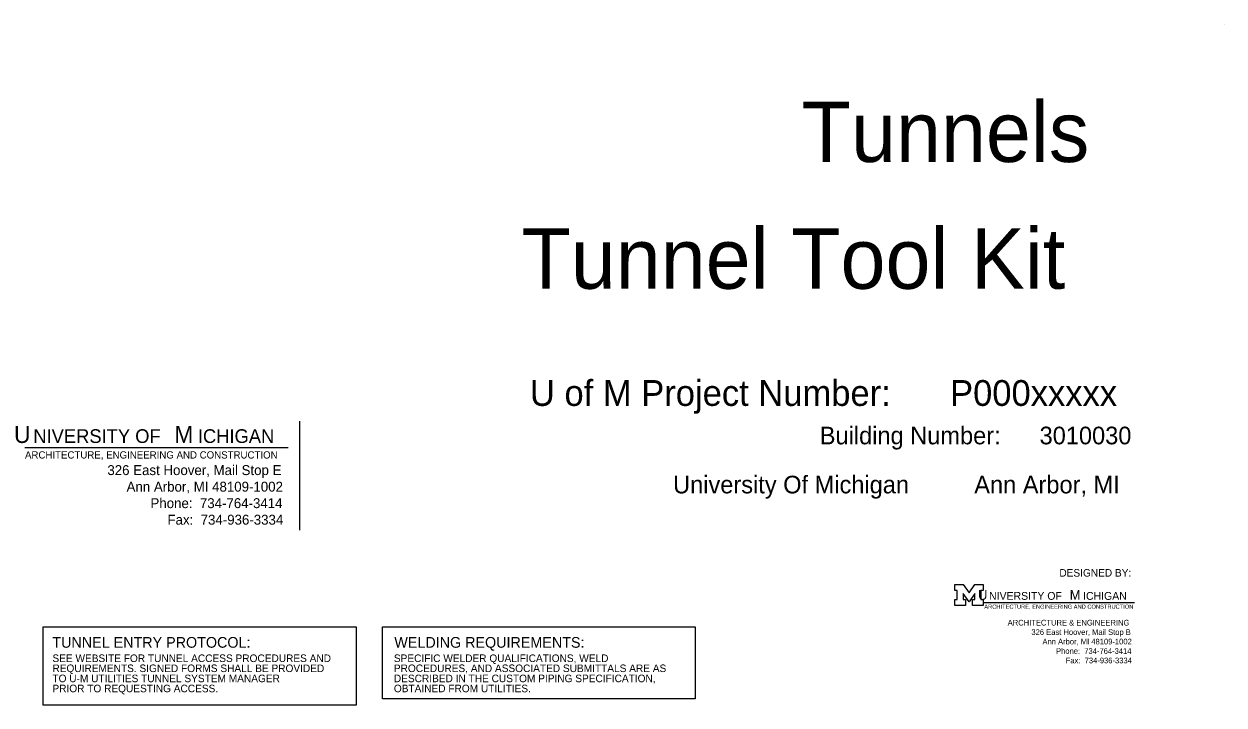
# Model space of a CAD drawing. Extents: x 10001 to 10289, y 9999 to 10191.
# Drawn here: x 10129.8 to 10288.5, y 10100.5 to 10190.6 of the extents above; entities that cross this region are included whole.
import ezdxf

# ---------------------------------------------------------------- set-up
doc = ezdxf.new("R2010")
doc.units = 0
for name, color, linetype in [('G-ANNO-CELL', 7, 'Continuous'), ('G-ANNO-LOGO', 7, 'Continuous'), ('G-ANNO-PDOCE', 7, 'Continuous'), ('G-ANNO-PROJ', 7, 'Continuous'), ('G-ANNO-STAT', 7, 'Continuous'), ('G-ANNO-TEXT', 7, 'Continuous')]:
    doc.layers.add(name, color=color, linetype=linetype)

msp = doc.modelspace()

# ---------------------------------------------------------------- linework, layer by layer
at = {"layer": 'G-ANNO-CELL'}
for points in [[(10132.33, 10110.81), (10173.72, 10110.81), (10173.72, 10100.46), (10132.33, 10100.46)], [(10177.19, 10110.81), (10218.58, 10110.81), (10218.58, 10101.26), (10177.19, 10101.26)]]:
    msp.add_lwpolyline(points, close=True, dxfattribs=at)
at = {"layer": 'G-ANNO-LOGO'}
for p, q in [((10129.9, 10134.53), (10164.72, 10134.53)), ((10256.82, 10114.04), (10276.71, 10114.04))]:
    msp.add_line(p, q, dxfattribs=at)
msp.add_lwpolyline([(10254.8, 10114.1), (10254.04, 10115.2), (10254.04, 10114.4), (10254.34, 10114.4), (10254.34, 10113.61), (10252.93, 10113.61), (10252.93, 10114.4), (10253.22, 10114.4), (10253.22, 10115.62), (10252.93, 10115.62), (10252.93, 10116.41), (10254.04, 10116.41), (10254.8, 10115.31), (10255.56, 10116.41), (10256.68, 10116.41), (10256.68, 10115.62), (10256.38, 10115.62), (10256.38, 10114.42), (10256.45, 10114.4), (10256.68, 10114.4), (10256.68, 10113.61), (10255.27, 10113.61), (10255.27, 10114.4), (10255.56, 10114.4), (10255.56, 10115.2)], close=True, dxfattribs=at)
at = {"layer": 'G-ANNO-PDOCE'}
msp.add_line((10288.53, 10190.55), (10288.53, 10190.55), dxfattribs=at)
at = {"layer": 'G-ANNO-STAT'}
msp.add_line((10166.22, 10138.03), (10166.22, 10123.59), dxfattribs=at)

# ---------------------------------------------------------------- texts
at = {"layer": 'G-ANNO-LOGO'}
for s, height, p in [('U', 2.25, (10128.46, 10135.13)), ('NIVERSITY OF', 1.8143, (10131.01, 10135.13)), ('M', 2.25, (10149.67, 10135.13)), ('ICHIGAN', 1.814, (10152.78, 10135.13)), ('ARCHITECTURE, ENGINEERING AND CONSTRUCTION', 0.957, (10129.91, 10133.07)), ('326 East Hoover, Mail Stop E', 1.3125, (10140.81, 10130.88)), ('Ann Arbor, MI 48109-1002', 1.3125, (10143.35, 10128.69)), ('Phone:  734-764-3414', 1.3125, (10146.51, 10126.51)), ('Fax:  734-936-3334', 1.3125, (10148.76, 10124.32)), ('U', 1.28, (10256, 10114.38)), ('M', 1.28, (10268.12, 10114.38)), ('NIVERSITY OF', 1.0368, (10257.45, 10114.38)), ('ICHIGAN', 1.037, (10269.89, 10114.38)), ('ARCHITECTURE, ENGINEERING AND CONSTRUCTION', 0.5469, (10256.82, 10113.2)), ('ARCHITECTURE & ENGINEERING', 0.75, (10259.91, 10110.98)), ('326 East Hoover, Mail Stop B', 0.75, (10263.05, 10109.73)), ('Ann Arbor, MI 48109-1002', 0.75, (10264.51, 10108.48)), ('Phone:  734-764-3414', 0.75, (10266.31, 10107.23)), ('Fax:  734-936-3334', 0.75, (10267.59, 10105.98))]:
    msp.add_text(s, height=height, dxfattribs=at).set_placement(p)
at = {"layer": 'G-ANNO-PROJ'}
for s, height, p in [('Tunnels', 8, (10232.65, 10172.3)), ('Tunnel Tool Kit', 8, (10195.58, 10155.53)), ('Ann Arbor, MI', 2.3333, (10255.49, 10128.46))]:
    msp.add_text(s, height=height, dxfattribs=at).set_placement(p)
at = {"layer": 'G-ANNO-STAT'}
for s, height, p in [('U of M Project Number:', 3.4167, (10196.71, 10140.03)), ('  P000xxxxx', 3.4167, (10249.75, 10140.03)), ('Building Number:', 2.3333, (10235.05, 10134.95)), ('  3010030', 2.333, (10262.4, 10134.95)), ('University Of Michigan', 2.3333, (10215.65, 10128.46)), ('DESIGNED BY:', 1, (10266.75, 10117.45))]:
    msp.add_text(s, height=height, dxfattribs=at).set_placement(p)
at = {"layer": 'G-ANNO-TEXT'}
for s, height, p in [('TUNNEL ENTRY PROTOCOL:', 1.4167, (10133.53, 10108.04)), ('WELDING REQUIREMENTS:', 1.4167, (10178.77, 10108.04)), ('SEE WEBSITE FOR TUNNEL ACCESS PROCEDURES AND', 1, (10133.54, 10106.15)), ('SPECIFIC WELDER QUALIFICATIONS, WELD ', 1, (10178.71, 10106.15)), ('TO U-M UTILITIES TUNNEL SYSTEM MANAGER', 1, (10133.54, 10103.48)), ('REQUIREMENTS. SIGNED FORMS SHALL BE PROVIDED ', 1, (10133.54, 10104.82)), ('PROCEDURES, AND ASSOCIATED SUBMITTALS ARE AS ', 1, (10178.71, 10104.82)), ('DESCRIBED IN THE CUSTOM PIPING SPECIFICATION, ', 1, (10178.71, 10103.48)), ('PRIOR TO REQUESTING ACCESS.', 1, (10133.54, 10102.15)), ('OBTAINED FROM UTILITIES.', 1, (10178.71, 10102.15))]:
    msp.add_text(s, height=height, dxfattribs=at).set_placement(p)

doc.saveas('drawing.dxf')
